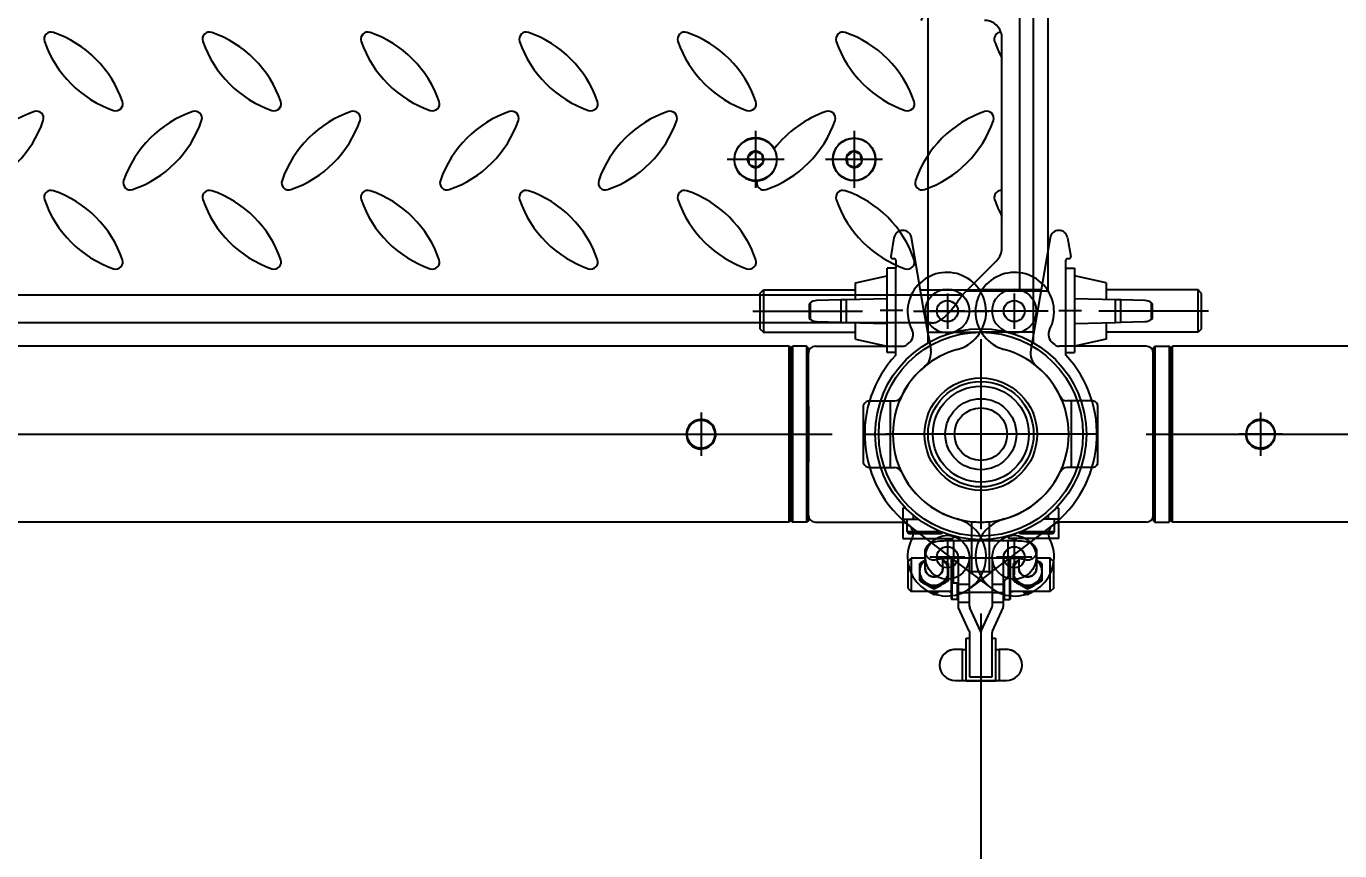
# Model space of a CAD drawing. Header units: millimetres. Extents: x -97344 to -49824, y -57049 to -40247.
# Drawn here: x -64810.9 to -64437.7, y -53478.6 to -53244.2 of the extents above; entities that cross this region are included whole.
import ezdxf

# ---------------------------------------------------------------- set-up
doc = ezdxf.new("R2010")
doc.units = ezdxf.units.MM
doc.header["$LTSCALE"] = 200
doc.header["$PDSIZE"] = -1
doc.linetypes.add('DOT_CENTER', pattern=[14, 12, -1, 0, -1])
doc.layers.add('1', color=7, linetype='Continuous')
doc.layers.add('DIM', color=3, linetype='Continuous')
doc.styles.add('TSSD_Dimension', font='tssdeng.shx', dxfattribs={"width": 0.7, "bigfont": 'hztxt.shx'})
doc.dimstyles.new('TSSD_20_20', dxfattribs={"dimtxt": 60, "dimasz": 20, "dimexe": 20, "dimexo": 50, "dimgap": 20, "dimtad": 1, "dimdec": 0, "dimzin": 0, "dimdsep": 46, "dimtxsty": 'TSSD_Dimension', "dimblk": 'ARCHTICK', "dimcen": 0, "dimdle": 20, "dimclrt": 7, "dimadec": 0, "dimazin": 0, "dimtfac": 1, "dimtdec": 0, "dimtix": 1, "dimtmove": 2, "dimatfit": 3, "dimfxl": 1, "dimtolj": 1, "dimtzin": 0, "dimarcsym": 0})

# ---------------------------------------------------------------- blocks, each defined once
blk = doc.blocks.new('_ArchTick')
at = {"color": 0, "linetype": 'ByBlock', "const_width": 0.5}
blk.add_lwpolyline([(-0.707, -0.707), (0.707, 0.707)], dxfattribs=at)
blk = doc.blocks.new('*D1529')
at = {"layer": 'Defpoints', "color": 0, "transparency": 16777216}
for p in [(-65539.66, -53361.19), (-64539.66, -53361.19), (-64539.66, -53913.98)]:
    blk.add_point(p, dxfattribs=at)
at = {"layer": 'DIM', "color": 0, "lineweight": -2, "transparency": 16777216}
for p, q in [((-65539.66, -53411.19), (-65539.66, -53933.98)), ((-64539.66, -53411.19), (-64539.66, -53933.98)), ((-65559.66, -53913.98), (-64519.66, -53913.98))]:
    blk.add_line(p, q, dxfattribs=at)
at = {"layer": 'DIM', "color": 0, "lineweight": -2, "transparency": 16777216, "xscale": 20, "yscale": 20, "zscale": 20, "rotation": 180}
blk.add_blockref('_ArchTick', (-65539.66, -53913.98), dxfattribs=at)
at = {"layer": 'DIM', "color": 0, "lineweight": -2, "transparency": 16777216, "xscale": 20, "yscale": 20, "zscale": 20}
blk.add_blockref('_ArchTick', (-64539.66, -53913.98), dxfattribs=at)
at = {"layer": 'DIM', "color": 7, "transparency": 16777216, "insert": (-65039.66, -53863.98), "char_height": 60, "attachment_point": 5, "style": 'TSSD_Dimension'}
blk.add_mtext('\\A1;1000', dxfattribs=at)
blk = doc.blocks.new('*D1530')
at = {"layer": 'Defpoints', "color": 0, "transparency": 16777216}
for p in [(-64539.66, -53361.19), (-63539.66, -53361.19), (-63539.66, -53913.98)]:
    blk.add_point(p, dxfattribs=at)
at = {"layer": 'DIM', "color": 0, "lineweight": -2, "transparency": 16777216}
for p, q in [((-64539.66, -53411.19), (-64539.66, -53933.98)), ((-63539.66, -53411.19), (-63539.66, -53933.98)), ((-64559.66, -53913.98), (-63519.66, -53913.98))]:
    blk.add_line(p, q, dxfattribs=at)
at = {"layer": 'DIM', "color": 0, "lineweight": -2, "transparency": 16777216, "xscale": 20, "yscale": 20, "zscale": 20, "rotation": 180}
blk.add_blockref('_ArchTick', (-64539.66, -53913.98), dxfattribs=at)
at = {"layer": 'DIM', "color": 0, "lineweight": -2, "transparency": 16777216, "xscale": 20, "yscale": 20, "zscale": 20}
blk.add_blockref('_ArchTick', (-63539.66, -53913.98), dxfattribs=at)
at = {"layer": 'DIM', "color": 7, "transparency": 16777216, "insert": (-64039.66, -53863.98), "char_height": 60, "attachment_point": 5, "style": 'TSSD_Dimension'}
blk.add_mtext('\\A1;1000', dxfattribs=at)
blk = doc.blocks.new('COUNTERSUNK-HEAD-HEXAGON-SOCKET-BOLTS_DIN-7991_M6x20_A2-70_STAINLESS-STEEL__32', base_point=(499.5, -216.7))
at = {"color": 7, "linetype": 'Continuous'}
for p, q in [((505.18, -208.41), (503.36, -209.84)), ((507.32, -209.28), (505.18, -208.41)), ((503.36, -209.84), (503.68, -212.12)), ((503.68, -212.12), (505.82, -212.99)), ((505.82, -212.99), (507.64, -211.56)), ((507.64, -211.56), (507.32, -209.28))]:
    blk.add_line(p, q, dxfattribs=at)
blk.add_circle((505.5, -210.7), 6, dxfattribs=at)
for start, end in [(98.0545, 158.0545), (38.0545, 98.0545), (158.0545, 218.0545), (218.0545, 278.0545), (278.0545, 338.0545), (338.0545, 38.0545)]:
    blk.add_arc((505.5, -210.7), 2.31, start, end, dxfattribs=at)
blk = doc.blocks.new('PH_23-SCREW-FIX-PLATE_Absen-M2_9__33', base_point=(499.5, -216.7))
blk.add_blockref('COUNTERSUNK-HEAD-HEXAGON-SOCKET-BOLTS_DIN-7991_M6x20_A2-70_STAINLESS-STEEL__32', (499.5, -216.7))
blk = doc.blocks.new('COUNTERSUNK-HEAD-HEXAGON-SOCKET-BOLTS_DIN-7991_M6x20_A2-70_STAINLESS-STEEL__34', base_point=(527.5, -216.7))
at = {"color": 7, "linetype": 'Continuous'}
for p, q in [((533.18, -208.41), (531.36, -209.84)), ((535.32, -209.28), (533.18, -208.41)), ((531.36, -209.84), (531.68, -212.12)), ((531.68, -212.12), (533.82, -212.99)), ((533.82, -212.99), (535.64, -211.56)), ((535.64, -211.56), (535.32, -209.28))]:
    blk.add_line(p, q, dxfattribs=at)
blk.add_circle((533.5, -210.7), 6, dxfattribs=at)
for start, end in [(98.0545, 158.0545), (38.0545, 98.0545), (158.0545, 218.0545), (218.0545, 278.0545), (278.0545, 338.0545), (338.0545, 38.0545)]:
    blk.add_arc((533.5, -210.7), 2.31, start, end, dxfattribs=at)
blk = doc.blocks.new('PH_23-SCREW-FIX-PLATE_Absen-M2_9_4__35', base_point=(527.5, -216.7))
blk.add_blockref('COUNTERSUNK-HEAD-HEXAGON-SOCKET-BOLTS_DIN-7991_M6x20_A2-70_STAINLESS-STEEL__34', (527.5, -216.7))
blk = doc.blocks.new('PH_23-SCREWS__45', base_point=(-410.5, -216.7))
for name, p in [('PH_23-SCREW-FIX-PLATE_Absen-M2_9__33', (499.5, -216.7)), ('PH_23-SCREW-FIX-PLATE_Absen-M2_9_4__35', (527.5, -216.7))]:
    blk.add_blockref(name, p)
blk = doc.blocks.new('23-D0551-A_SIDE-PLATE_STACKING_Absen__46', base_point=(552.5, -248.2))
at = {"color": 7, "linetype": 'Continuous'}
for p, q in [((580.5, -78.2), (565.3, -78.2)), ((588.5, -78.2), (580.5, -78.2)), ((588.5, -78.2), (588.5, -248.2)), ((553.5, -168.2), (553.5, -158.2)), ((580.5, -248.2), (565.3, -248.2)), ((588.5, -248.2), (580.5, -248.2))]:
    blk.add_line(p, q, dxfattribs=at)
at = {"color": 140, "linetype": 'Continuous'}
blk.add_line((580.5, -78.2), (580.5, -248.2), dxfattribs=at)
at = {"color": 7, "linetype": 'Continuous'}
for centre, start, end in [((548.5, -158.2), 0, 36.8699), ((548.5, -168.2), 323.1301, 0)]:
    blk.add_arc(centre, 5, start, end, dxfattribs=at)
blk = doc.blocks.new('23-D0550-A_PLATFORM-1m_STACKING_Absen__48', base_point=(-446.5, -257.2))
at = {"color": 7, "linetype": 'Continuous'}
for p, q in [((575.5, -181.9), (575.5, -176.2)), ((575.5, -219.52), (575.5, -181.9)), ((575.5, -226.9), (575.5, -219.52)), ((575.5, -235.93), (575.5, -226.9)), ((574.04, -239.46), (564.3, -249.2)), ((555.5, -257.2), (-426.5, -257.2))]:
    blk.add_line(p, q, dxfattribs=at)
at = {"color": 140, "linetype": 'Continuous'}
blk.add_line((-435.3, -249.2), (564.3, -249.2), dxfattribs=at)
at = {"color": 7, "linetype": 'Continuous'}
blk.add_circle((533.5, -210.7), 6.1, dxfattribs=at)
for centre, radius, start, end in [((570.5, -176.2), 5, 19.7526, 90), ((570.5, -176.2), 5, 0, 19.7526), ((505.5, -210.7), 6.1, 29.5992, 273.774), ((505.5, -210.7), 6.1, 273.774, 29.5992), ((570.5, -235.93), 5, 315, 0)]:
    blk.add_arc(centre, radius, start, end, dxfattribs=at)
at = {"color": 140, "linetype": 'Continuous'}
for centre, radius, start, end in [((305.31, -176.51), 2, 70.9892, 199.0108), ((295.64, -204.56), 31.67, 19.0108, 70.9892), ((350.31, -176.51), 2, 70.9892, 199.0108), ((340.64, -204.56), 31.67, 19.0108, 70.9892), ((395.31, -176.51), 2, 70.9892, 199.0108), ((385.64, -204.56), 31.67, 19.0108, 70.9892), ((440.31, -176.51), 2, 70.9892, 199.0108), ((430.64, -204.56), 31.67, 19.0108, 70.9892), ((485.31, -176.51), 2, 70.9892, 199.0108), ((475.64, -204.56), 31.67, 19.0108, 70.9892), ((530.31, -176.51), 2, 70.9892, 199.0108), ((520.64, -204.56), 31.67, 19.0108, 70.9892), ((575.31, -176.51), 2, 92.9178, 199.0108), ((333.36, -166.84), 31.67, 199.0108, 250.9892), ((378.36, -166.84), 31.67, 199.0108, 250.9892), ((423.36, -166.84), 31.67, 199.0108, 250.9892), ((468.36, -166.84), 31.67, 199.0108, 250.9892), ((513.36, -166.84), 31.67, 199.0108, 250.9892), ((558.36, -166.84), 31.67, 199.0108, 250.9892), ((603.36, -166.84), 31.67, 199.0108, 208.3976), ((310.86, -227.06), 31.67, 109.0108, 160.9892), ((301.19, -199.01), 2, 340.9892, 109.0108), ((323.69, -194.89), 2, 250.9892, 19.0108), ((355.86, -227.06), 31.67, 109.0108, 160.9892), ((346.19, -199.01), 2, 340.9892, 109.0108), ((368.69, -194.89), 2, 250.9892, 19.0108), ((400.86, -227.06), 31.67, 109.0108, 160.9892), ((391.19, -199.01), 2, 340.9892, 109.0108), ((413.69, -194.89), 2, 250.9892, 19.0108), ((445.86, -227.06), 31.67, 109.0108, 160.9892), ((436.19, -199.01), 2, 340.9892, 109.0108), ((458.69, -194.89), 2, 250.9892, 19.0108), ((490.86, -227.06), 31.67, 109.0108, 160.9892), ((481.19, -199.01), 2, 340.9892, 109.0108), ((503.69, -194.89), 2, 250.9892, 19.0108), ((535.86, -227.06), 31.67, 109.0108, 142.2906), ((526.19, -199.01), 2, 340.9892, 109.0108), ((548.69, -194.89), 2, 250.9892, 19.0108), ((580.86, -227.06), 31.67, 109.0108, 160.9892), ((571.19, -199.01), 2, 340.9892, 109.0108), ((273.14, -189.34), 31.67, 289.0108, 340.9892), ((318.14, -189.34), 31.67, 289.0108, 340.9892), ((363.14, -189.34), 31.67, 289.0108, 340.9892), ((408.14, -189.34), 31.67, 289.0108, 340.9892), ((453.14, -189.34), 31.67, 289.0108, 340.9892), ((498.14, -189.34), 31.67, 289.0108, 340.9892), ((543.14, -189.34), 31.67, 289.0108, 340.9892), ((535.86, -227.06), 31.67, 142.2906, 142.4871), ((305.31, -221.51), 2, 70.9892, 199.0108), ((295.64, -249.56), 31.67, 19.0108, 70.9892), ((327.81, -217.39), 2, 160.9892, 289.0108), ((350.31, -221.51), 2, 70.9892, 199.0108), ((340.64, -249.56), 31.67, 19.0108, 70.9892), ((372.81, -217.39), 2, 160.9892, 289.0108), ((395.31, -221.51), 2, 70.9892, 199.0108), ((385.64, -249.56), 31.67, 19.0108, 70.9892), ((417.81, -217.39), 2, 160.9892, 289.0108), ((440.31, -221.51), 2, 70.9892, 199.0108), ((430.64, -249.56), 31.67, 19.0108, 70.9892), ((462.81, -217.39), 2, 160.9892, 289.0108), ((485.31, -221.51), 2, 70.9892, 199.0108), ((475.64, -249.56), 31.67, 19.0108, 70.9892), ((507.81, -217.39), 2, 162.3737, 289.0108), ((507.81, -217.39), 2, 160.9892, 162.3737), ((535.86, -227.06), 31.67, 160.8805, 160.9892), ((530.31, -221.51), 2, 70.9892, 199.0108), ((520.64, -249.56), 31.67, 19.0108, 70.9892), ((552.81, -217.39), 2, 160.9892, 289.0108), ((575.31, -221.51), 2, 84.48, 199.0108), ((333.36, -211.84), 31.67, 199.0108, 250.9892), ((378.36, -211.84), 31.67, 199.0108, 250.9892), ((423.36, -211.84), 31.67, 199.0108, 250.9892), ((468.36, -211.84), 31.67, 199.0108, 250.9892), ((513.36, -211.84), 31.67, 199.0108, 250.9892), ((558.36, -211.84), 31.67, 199.0108, 250.9892), ((603.36, -211.84), 31.67, 199.0108, 208.3976), ((323.69, -239.89), 2, 250.9892, 19.0108), ((368.69, -239.89), 2, 250.9892, 19.0108), ((413.69, -239.89), 2, 250.9892, 19.0108), ((458.69, -239.89), 2, 250.9892, 19.0108), ((503.69, -239.89), 2, 250.9892, 19.0108), ((548.69, -239.89), 2, 250.9892, 19.0108)]:
    blk.add_arc(centre, radius, start, end, dxfattribs=at)
at = {"color": 7, "linetype": 'Continuous'}
blk.add_spline([(555.5, -257.2), (556.05, -257.16), (556.6, -257.05), (557.15, -256.86), (557.7, -256.59), (558.81, -255.85), (559.9, -254.86), (561, -253.64), (562.1, -252.26), (563.2, -250.76), (564.3, -249.2)], degree=3, dxfattribs=at)
at = {"layer": '1', "color": 1, "linetype": 'DOT_CENTER'}
for p, q in [((505.5, -202.6), (505.5, -218.8)), ((533.5, -202.6), (533.5, -218.8)), ((513.6, -210.7), (497.4, -210.7)), ((541.6, -210.7), (525.4, -210.7))]:
    blk.add_line(p, q, dxfattribs=at)
blk = doc.blocks.new('23-A0300-A_WELDING-ASSEMBLY_PLATFORM-1m_STACKING_Absen__50', base_point=(-459.5, -257.2))
for name, p in [('23-D0551-A_SIDE-PLATE_STACKING_Absen__46', (552.5, -248.2)), ('23-D0550-A_PLATFORM-1m_STACKING_Absen__48', (-446.5, -257.2))]:
    blk.add_blockref(name, p)
blk = doc.blocks.new('23-A0227-B_PLATFORM-1m_STACKING_Absen__51', base_point=(-459.5, -257.2))
for name, p in [('23-A0300-A_WELDING-ASSEMBLY_PLATFORM-1m_STACKING_Absen__50', (-459.5, -257.2)), ('PH_23-SCREWS__45', (-410.5, -216.7))]:
    blk.add_blockref(name, p)
blk = doc.blocks.new('2203')
at = {"color": 7, "linetype": 'Continuous'}
for p, q in [((-55418.75, -57390.58), (-55418.75, -57192.34)), ((-55388.75, -57390.58), (-55388.75, -57192.34)), ((-55425.95, -57437.46), (-55425.95, -57446.16)), ((-55425.18, -57437.46), (-55425.95, -57437.46)), ((-55381.55, -57437.46), (-55382.33, -57437.46)), ((-55381.55, -57446.16), (-55381.55, -57437.46)), ((-55425.95, -57440.66), (-55421.47, -57440.66)), ((-55424.65, -57441.66), (-55425.95, -57441.66)), ((-55424.65, -57444.16), (-55424.65, -57440.66)), ((-55422.95, -57439.39), (-55422.95, -57440.66)), ((-55381.55, -57440.66), (-55386.04, -57440.66)), ((-55384.55, -57440.66), (-55384.55, -57439.39)), ((-55382.85, -57444.16), (-55382.85, -57440.66)), ((-55381.55, -57441.66), (-55382.85, -57441.66)), ((-55424.65, -57444.16), (-55415.03, -57444.16)), ((-55424.15, -57444.66), (-55415.15, -57444.66)), ((-55411.65, -57445.32), (-55411.65, -57446.16)), ((-55395.85, -57445.32), (-55395.85, -57446.16)), ((-55392.47, -57444.16), (-55382.85, -57444.16)), ((-55392.35, -57444.66), (-55383.35, -57444.66)), ((-55425.95, -57446.16), (-55411.65, -57446.16)), ((-55413.75, -57446.16), (-55413.75, -57446.71)), ((-55413.75, -57446.3), (-55413.34, -57446.7)), ((-55412.75, -57446.16), (-55412.75, -57446.67)), ((-55411.55, -57446.66), (-55411.55, -57451.66)), ((-55411.55, -57446.66), (-55395.95, -57446.66)), ((-55406.95, -57446.21), (-55406.95, -57446.66)), ((-55400.55, -57446.21), (-55400.55, -57446.66)), ((-55395.95, -57451.66), (-55395.95, -57446.66)), ((-55381.55, -57446.16), (-55395.85, -57446.16)), ((-55394.75, -57446.16), (-55394.75, -57446.67)), ((-55394.17, -57446.7), (-55393.75, -57446.3)), ((-55393.75, -57446.71), (-55393.75, -57446.16)), ((-55424.5, -57452.71), (-55423.5, -57451.71)), ((-55424.5, -57452.71), (-55424.5, -57460.21)), ((-55423.5, -57451.71), (-55423.5, -57461.21)), ((-55419.55, -57451.71), (-55423.5, -57451.71)), ((-55421.05, -57458.16), (-55421.05, -57453.19)), ((-55419.55, -57454.52), (-55419.55, -57449.8)), ((-55414.55, -57454.52), (-55414.55, -57451.77)), ((-55412.15, -57451.71), (-55413.57, -57451.71)), ((-55413.05, -57453.19), (-55413.05, -57458.16)), ((-55412.75, -57451.68), (-55412.75, -57451.71)), ((-55412.15, -57451.67), (-55412.15, -57463.26)), ((-55411.65, -57451.66), (-55411.65, -57458.71)), ((-55411.55, -57451.66), (-55395.95, -57451.66)), ((-55410.15, -57451.66), (-55410.15, -57465.45)), ((-55406.95, -57465.45), (-55406.95, -57451.66)), ((-55400.55, -57451.66), (-55400.55, -57465.45)), ((-55397.35, -57465.45), (-55397.35, -57451.66)), ((-55395.85, -57456.46), (-55395.85, -57451.66)), ((-55395.55, -57463.46), (-55395.55, -57451.66)), ((-55395.35, -57463.26), (-55395.35, -57451.67)), ((-55393.94, -57451.71), (-55395.35, -57451.71)), ((-55394.75, -57451.68), (-55394.75, -57451.71)), ((-55394.45, -57458.16), (-55394.45, -57453.19)), ((-55392.95, -57451.77), (-55392.95, -57454.52)), ((-55387.95, -57449.8), (-55387.95, -57454.52)), ((-55384, -57451.71), (-55387.95, -57451.71)), ((-55386.45, -57453.19), (-55386.45, -57458.16)), ((-55384, -57461.21), (-55384, -57451.71)), ((-55383, -57452.71), (-55384, -57451.71)), ((-55383, -57460.21), (-55383, -57452.71)), ((-55406.95, -57455.46), (-55400.55, -57455.46)), ((-55424.5, -57460.21), (-55423.5, -57461.21)), ((-55417.05, -57460.07), (-55417.05, -57460.45)), ((-55412.15, -57458.21), (-55411.65, -57458.71)), ((-55411.95, -57458.41), (-55411.95, -57463.46)), ((-55411.65, -57458.71), (-55410.15, -57458.71)), ((-55410.35, -57463.46), (-55410.35, -57458.71)), ((-55406.95, -57459.16), (-55410.15, -57459.16)), ((-55397.35, -57459.16), (-55400.55, -57459.16)), ((-55397.15, -57457.94), (-55397.15, -57463.46)), ((-55390.45, -57460.07), (-55390.45, -57460.45)), ((-55383, -57460.21), (-55384, -57461.21)), ((-55412.15, -57461.21), (-55423.5, -57461.21)), ((-55417.05, -57462.02), (-55417.05, -57461.64)), ((-55412.75, -57461.26), (-55412.81, -57461.21)), ((-55412.75, -57461.21), (-55412.75, -57461.26)), ((-55412.15, -57461.26), (-55412.75, -57461.26)), ((-55412.15, -57463.26), (-55411.95, -57463.46)), ((-55410.35, -57463.46), (-55411.95, -57463.46)), ((-55410.15, -57463.26), (-55410.35, -57463.46)), ((-55410.15, -57461.44), (-55406.95, -57461.44)), ((-55410.15, -57464.25), (-55406.95, -57464.25)), ((-55400.55, -57461.46), (-55406.95, -57461.46)), ((-55400.55, -57461.44), (-55397.35, -57461.44)), ((-55400.55, -57464.25), (-55397.35, -57464.25)), ((-55397.35, -57463.26), (-55397.15, -57463.46)), ((-55397.15, -57463.46), (-55395.55, -57463.46)), ((-55395.35, -57463.26), (-55395.55, -57463.46)), ((-55384, -57461.21), (-55395.35, -57461.21)), ((-55394.75, -57461.26), (-55395.35, -57461.26)), ((-55394.75, -57461.26), (-55394.7, -57461.21)), ((-55394.75, -57461.26), (-55394.75, -57461.21)), ((-55390.45, -57462.02), (-55390.45, -57461.64)), ((-55407.04, -57472.46), (-55410.06, -57465.87)), ((-55406.86, -57465.81), (-55406.86, -57465.87)), ((-55403.84, -57472.4), (-55406.86, -57465.81)), ((-55403.84, -57472.46), (-55406.86, -57465.87)), ((-55403.66, -57472.4), (-55400.64, -57465.81)), ((-55403.66, -57472.46), (-55400.64, -57465.87)), ((-55400.64, -57465.87), (-55400.64, -57465.81)), ((-55400.46, -57472.46), (-55397.44, -57465.87)), ((-55407.95, -57486.52), (-55407.95, -57474.48)), ((-55407.95, -57474.48), (-55406.95, -57474.48)), ((-55406.95, -57472.87), (-55406.95, -57485.43)), ((-55403.84, -57472.46), (-55403.84, -57472.4)), ((-55403.66, -57472.4), (-55403.66, -57472.46)), ((-55400.55, -57485.43), (-55400.55, -57472.87)), ((-55400.55, -57474.48), (-55399.55, -57474.48)), ((-55399.55, -57474.48), (-55399.55, -57486.52)), ((-55408.95, -57477.68), (-55411.04, -57477.68)), ((-55408.95, -57486.5), (-55408.95, -57477.68)), ((-55398.55, -57477.68), (-55398.55, -57486.5)), ((-55396.46, -57477.68), (-55398.55, -57477.68)), ((-55411.04, -57486.5), (-55408.95, -57486.5)), ((-55408.95, -57486.5), (-55407.99, -57486.5)), ((-55407.99, -57486.5), (-55407.95, -57486.5)), ((-55407.95, -57486.52), (-55407.95, -57486.58)), ((-55407.95, -57486.52), (-55399.55, -57486.52)), ((-55407.95, -57486.58), (-55399.55, -57486.58)), ((-55400.55, -57485.52), (-55406.95, -57485.52)), ((-55399.55, -57486.5), (-55399.52, -57486.5)), ((-55399.55, -57486.58), (-55399.55, -57486.52)), ((-55399.52, -57486.5), (-55398.55, -57486.5)), ((-55398.55, -57486.5), (-55396.46, -57486.5))]:
    blk.add_line(p, q, dxfattribs=at)
for radius in [30, 29, 16, 15, 13.66, 10.09, 7.49]:
    blk.add_circle((-55403.75, -57416.46), radius, dxfattribs=at)
for centre, radius, start, end in [((-55424.15, -57444.16), 0.5, 180, 270), ((-55415.15, -57444.16), 0.5, 270, 342.8474), ((-55392.35, -57444.16), 0.5, 197.1521, 270), ((-55383.35, -57444.16), 0.5, 270, 360), ((-55374.44, -57529.29), 89.24, 120.3686, 121.4911), ((-55417.05, -57449.77), 2.51, 296.7762, 300.2735), ((-55456.4, -57523.83), 82.88, 58.4657, 59.6744), ((-55347.84, -57529.29), 89.24, 120.3686, 121.4911), ((-55390.46, -57449.77), 2.51, 239.6907, 243.0587), ((-55390.46, -57449.78), 2.5, 243.0595, 244.4324), ((-55429.8, -57523.83), 82.88, 58.4657, 59.6744), ((-55417.11, -57454.52), 2.45, 180.0001, 180.6793), ((-55417.11, -57454.58), 2.45, 179.3207, 179.9998), ((-55417, -57454.52), 2.45, 359.3207, 359.9998), ((-55417, -57454.58), 2.45, 0.0001, 0.6793), ((-55397.35, -57456.46), 1.5, 270, 360), ((-55390.51, -57454.52), 2.45, 180.0001, 180.6793), ((-55390.51, -57454.58), 2.45, 179.3207, 179.9998), ((-55390.4, -57454.52), 2.45, 359.3207, 359.9998), ((-55390.4, -57454.58), 2.45, 0.0001, 0.6793), ((-55417.05, -57455.4), 4.02, 240.1829, 270.0097), ((-55417.05, -57455.4), 4.02, 269.9902, 299.817), ((-55454.42, -57390.5), 79.31, 298.1077, 299.7587), ((-55375.69, -57527.74), 79.31, 118.1077, 119.7587), ((-55390.45, -57455.4), 4.02, 240.1829, 270.0097), ((-55390.45, -57455.4), 4.02, 269.9902, 299.817), ((-55427.82, -57390.5), 79.31, 298.1077, 299.7587), ((-55349.09, -57527.74), 79.31, 118.1077, 119.7587), ((-55382.19, -57396.53), 74.19, 240.6719, 241.2348), ((-55374.83, -57383.05), 89.55, 241.2542, 241.8656), ((-55469.03, -57546.54), 99.55, 58.5258, 59.0021), ((-55367.17, -57543.08), 95.51, 120.9879, 121.4843), ((-55457.48, -57386.38), 85.76, 298.1209, 298.7592), ((-55451.32, -57397.6), 72.96, 298.7576, 299.3301), ((-55355.59, -57396.53), 74.19, 240.6719, 241.2348), ((-55348.23, -57383.05), 89.55, 241.2542, 241.8656), ((-55442.43, -57546.54), 99.55, 58.5258, 59.0021), ((-55340.57, -57543.08), 95.51, 120.9879, 121.4843), ((-55430.88, -57386.38), 85.76, 298.1209, 298.7592), ((-55424.72, -57397.6), 72.96, 298.7576, 299.3301), ((-55404.75, -57472.82), 0.996, 359.9977, 24.6234), ((-55402.76, -57472.82), 0.996, 155.3767, 180.0022), ((-55411.04, -57482.09), 4.41, 90, 270), ((-55411.04, -57482.08), 4.41, 114.3758, 180), ((-55396.46, -57482.09), 4.41, 270, 90), ((-55396.46, -57482.08), 4.41, 359.9999, 65.6241)]:
    blk.add_arc(centre, radius, start, end, dxfattribs=at)
for centre, major_axis, ratio, start_param, end_param in [((-55405.95, -57465.39), (-1, 0), 0.999601, 0.058707, 0.428871), ((-55401.55, -57465.39), (-1, 0), 0.999601, 2.712907, 2.998171), ((-55411.04, -57481.97), (-4.41, 0), 0.972889, -1.570703, -1.145265), ((-55408.95, -57477.61), (-1, 0), 0.073553, 1.570797, 3.141593), ((-55398.55, -57477.61), (-1, 0), 0.073553, 0, 1.570797), ((-55396.46, -57481.97), (-4.41, 0), 0.972889, -1.996141, -1.570703)]:
    blk.add_ellipse(centre, major_axis=major_axis, ratio=ratio, start_param=start_param, end_param=end_param, dxfattribs=at)
for points, knots in [([(-55419.55, -57449.8), (-55419.55, -57449.34), (-55419.31, -57448.45), (-55418.42, -57447.56), (-55417.43, -57447.15), (-55416.08, -57446.87), (-55414.13, -57446.71), (-55412.47, -57446.66), (-55411.55, -57446.66)], [0, 0, 0, 0, 0.14298, 0.276781, 0.381979, 0.476654, 0.711015, 1, 1, 1, 1]), ([(-55395.95, -57446.66), (-55395.04, -57446.66), (-55393.38, -57446.71), (-55391.42, -57446.87), (-55390.07, -57447.15), (-55389.08, -57447.56), (-55388.2, -57448.45), (-55387.95, -57449.34), (-55387.95, -57449.8)], [0, 0, 0, 0, 0.289044, 0.523414, 0.618114, 0.723319, 0.857054, 1, 1, 1, 1]), ([(-55421.05, -57455.44), (-55421.05, -57455.15), (-55420.99, -57454.55), (-55420.69, -57453.71), (-55420.21, -57452.95), (-55419.79, -57452.53), (-55419.56, -57452.35)], [0, 0, 0, 0, 0.249644, 0.499445, 0.749541, 1, 1, 1, 1]), ([(-55415.92, -57452.01), (-55416.3, -57452.2), (-55417.16, -57452.39), (-55418.42, -57452.01), (-55419.33, -57451.07), (-55419.55, -57450.21), (-55419.55, -57449.8)], [0, 0, 0, 0, 0.250591, 0.501117, 0.750911, 1, 1, 1, 1]), ([(-55415.95, -57451.96), (-55415.95, -57451.96), (-55415.97, -57451.96), (-55415.93, -57451.95), (-55415.88, -57451.94), (-55415.75, -57451.91), (-55415.49, -57451.87), (-55415.08, -57451.82), (-55414.51, -57451.76), (-55413.85, -57451.72), (-55413.12, -57451.69), (-55412.35, -57451.66), (-55411.82, -57451.66), (-55411.55, -57451.66)], [0, 0, 0, 0, 0.003887, 0.005249, 0.020999, 0.050456, 0.090664, 0.196257, 0.327896, 0.479196, 0.644869, 0.820114, 1, 1, 1, 1]), ([(-55414.55, -57452.35), (-55414.32, -57452.53), (-55413.89, -57452.95), (-55413.42, -57453.71), (-55413.12, -57454.55), (-55413.05, -57455.15), (-55413.05, -57455.44)], [0, 0, 0, 0, 0.250459, 0.500555, 0.750356, 1, 1, 1, 1]), ([(-55395.95, -57451.66), (-55395.47, -57451.66), (-55394.54, -57451.68), (-55393.27, -57451.74), (-55392.29, -57451.83), (-55391.75, -57451.91), (-55391.56, -57451.96)], [0, 0, 0, 0, 0.329795, 0.629821, 0.868583, 1, 1, 1, 1]), ([(-55394.45, -57455.44), (-55394.45, -57455.15), (-55394.39, -57454.55), (-55394.09, -57453.71), (-55393.61, -57452.95), (-55393.19, -57452.53), (-55392.96, -57452.35)], [0, 0, 0, 0, 0.249644, 0.499445, 0.749541, 1, 1, 1, 1]), ([(-55387.95, -57449.8), (-55387.95, -57450.12), (-55388.08, -57450.77), (-55388.64, -57451.6), (-55389.47, -57452.15), (-55390.13, -57452.28), (-55390.45, -57452.28)], [0, 0, 0, 0, 0.249227, 0.498898, 0.749215, 1, 1, 1, 1]), ([(-55387.95, -57452.35), (-55387.72, -57452.53), (-55387.29, -57452.95), (-55386.82, -57453.71), (-55386.52, -57454.55), (-55386.45, -57455.15), (-55386.45, -57455.44)], [0, 0, 0, 0, 0.250459, 0.500555, 0.750356, 1, 1, 1, 1]), ([(-55419.05, -57458.89), (-55419.35, -57458.71), (-55419.91, -57458.29), (-55420.56, -57457.45), (-55420.96, -57456.49), (-55421.05, -57455.79), (-55421.05, -57455.44)], [0, 0, 0, 0, 0.250572, 0.500707, 0.750463, 1, 1, 1, 1]), ([(-55419.55, -57454.55), (-55419.55, -57454.87), (-55419.41, -57455.52), (-55418.85, -57456.33), (-55418.03, -57456.88), (-55417.05, -57457.07), (-55416.08, -57456.88), (-55415.25, -57456.33), (-55414.69, -57455.52), (-55414.56, -57454.87), (-55414.55, -57454.55)], [0, 0, 0, 0, 0.124625, 0.249458, 0.374612, 0.499994, 0.625375, 0.750533, 0.875371, 1, 1, 1, 1]), ([(-55414.55, -57454.58), (-55414.55, -57454.9), (-55414.68, -57455.56), (-55415.24, -57456.38), (-55416.07, -57456.93), (-55417.05, -57457.13), (-55418.03, -57456.93), (-55418.87, -57456.38), (-55419.42, -57455.56), (-55419.55, -57454.9), (-55419.55, -57454.58)], [0, 0, 0, 0, 0.124619, 0.249451, 0.374607, 0.499994, 0.62538, 0.750539, 0.875377, 1, 1, 1, 1]), ([(-55413.05, -57455.44), (-55413.05, -57455.79), (-55413.15, -57456.49), (-55413.55, -57457.45), (-55414.19, -57458.29), (-55414.75, -57458.71), (-55415.05, -57458.89)], [0, 0, 0, 0, 0.249537, 0.499293, 0.749428, 1, 1, 1, 1]), ([(-55392.45, -57458.89), (-55392.75, -57458.71), (-55393.31, -57458.29), (-55393.96, -57457.45), (-55394.36, -57456.49), (-55394.45, -57455.79), (-55394.45, -57455.44)], [0, 0, 0, 0, 0.250572, 0.500707, 0.750463, 1, 1, 1, 1]), ([(-55392.95, -57454.55), (-55392.95, -57454.87), (-55392.81, -57455.52), (-55392.25, -57456.33), (-55391.43, -57456.88), (-55390.45, -57457.07), (-55389.48, -57456.88), (-55388.65, -57456.33), (-55388.09, -57455.52), (-55387.96, -57454.87), (-55387.95, -57454.55)], [0, 0, 0, 0, 0.124625, 0.249458, 0.374612, 0.499994, 0.625375, 0.750533, 0.875371, 1, 1, 1, 1]), ([(-55387.95, -57454.58), (-55387.95, -57454.9), (-55388.08, -57455.56), (-55388.64, -57456.38), (-55389.47, -57456.93), (-55390.45, -57457.13), (-55391.43, -57456.93), (-55392.27, -57456.38), (-55392.82, -57455.56), (-55392.95, -57454.9), (-55392.95, -57454.58)], [0, 0, 0, 0, 0.124619, 0.249451, 0.374607, 0.499994, 0.62538, 0.750539, 0.875377, 1, 1, 1, 1]), ([(-55386.45, -57455.44), (-55386.45, -57455.79), (-55386.55, -57456.49), (-55386.95, -57457.45), (-55387.59, -57458.29), (-55388.15, -57458.71), (-55388.45, -57458.89)], [0, 0, 0, 0, 0.249537, 0.499293, 0.749428, 1, 1, 1, 1]), ([(-55419.05, -57458.89), (-55419.22, -57458.79), (-55419.88, -57458.41), (-55420.55, -57458.05), (-55421.05, -57457.78)], [0, 0, 0, 0, 0.25517, 1, 1, 1, 1]), ([(-55421.05, -57458.16), (-55420.89, -57458.26), (-55420.23, -57458.66), (-55419.56, -57459.06), (-55419.05, -57459.35)], [0, 0, 0, 0, 0.247129, 1, 1, 1, 1]), ([(-55417.05, -57460.07), (-55417.22, -57459.97), (-55417.88, -57459.57), (-55418.55, -57459.18), (-55419.05, -57458.89)], [0, 0, 0, 0, 0.247129, 1, 1, 1, 1]), ([(-55419.05, -57459.35), (-55418.88, -57459.44), (-55418.22, -57459.82), (-55417.55, -57460.19), (-55417.05, -57460.45)], [0, 0, 0, 0, 0.25517, 1, 1, 1, 1]), ([(-55415.05, -57458.89), (-55415.22, -57458.98), (-55415.89, -57459.37), (-55416.56, -57459.77), (-55417.05, -57460.07)], [0, 0, 0, 0, 0.251876, 1, 1, 1, 1]), ([(-55415.05, -57459.35), (-55414.88, -57459.25), (-55414.21, -57458.86), (-55413.55, -57458.46), (-55413.05, -57458.16)], [0, 0, 0, 0, 0.251876, 1, 1, 1, 1]), ([(-55392.45, -57458.89), (-55392.62, -57458.79), (-55393.28, -57458.41), (-55393.95, -57458.05), (-55394.45, -57457.78)], [0, 0, 0, 0, 0.25517, 1, 1, 1, 1]), ([(-55394.45, -57458.16), (-55394.29, -57458.26), (-55393.63, -57458.66), (-55392.96, -57459.06), (-55392.45, -57459.35)], [0, 0, 0, 0, 0.247129, 1, 1, 1, 1]), ([(-55390.45, -57460.07), (-55390.62, -57459.97), (-55391.28, -57459.57), (-55391.95, -57459.18), (-55392.45, -57458.89)], [0, 0, 0, 0, 0.247129, 1, 1, 1, 1]), ([(-55392.45, -57459.35), (-55392.28, -57459.44), (-55391.62, -57459.82), (-55390.95, -57460.19), (-55390.45, -57460.45)], [0, 0, 0, 0, 0.25517, 1, 1, 1, 1]), ([(-55388.45, -57458.89), (-55388.62, -57458.98), (-55389.29, -57459.37), (-55389.96, -57459.77), (-55390.45, -57460.07)], [0, 0, 0, 0, 0.251876, 1, 1, 1, 1]), ([(-55388.45, -57459.35), (-55388.28, -57459.25), (-55387.61, -57458.86), (-55386.95, -57458.46), (-55386.45, -57458.16)], [0, 0, 0, 0, 0.251876, 1, 1, 1, 1])]:
    blk.add_open_spline(points, degree=3, knots=knots, dxfattribs=at)
for points in [[(-55390.45, -57452.28), (-55390.82, -57452.28), (-55391.2, -57452.19), (-55391.54, -57452.03)], [(-55410.06, -57465.87), (-55410.12, -57465.74), (-55410.15, -57465.59), (-55410.15, -57465.45)], [(-55406.95, -57465.45), (-55406.95, -57465.59), (-55406.92, -57465.74), (-55406.86, -57465.87)], [(-55400.64, -57465.87), (-55400.58, -57465.74), (-55400.55, -57465.59), (-55400.55, -57465.45)], [(-55397.44, -57465.87), (-55397.38, -57465.74), (-55397.35, -57465.59), (-55397.35, -57465.45)], [(-55407.04, -57472.46), (-55406.98, -57472.59), (-55406.95, -57472.73), (-55406.95, -57472.87)], [(-55403.84, -57472.46), (-55403.78, -57472.59), (-55403.75, -57472.73), (-55403.75, -57472.87)], [(-55403.66, -57472.46), (-55403.72, -57472.59), (-55403.75, -57472.73), (-55403.75, -57472.87)], [(-55400.46, -57472.46), (-55400.52, -57472.59), (-55400.55, -57472.73), (-55400.55, -57472.87)]]:
    blk.add_open_spline(points, degree=3, dxfattribs=at)
blk = doc.blocks.new('DOWEL-PIN_DIN-7_Ø8h8x50_A4_STAINLESS-STEEL__26', base_point=(-38.35, -55.97))
at = {"color": 7, "linetype": 'Continuous'}
blk.add_circle((-34.35, -51.97), 4, dxfattribs=at)
at = {"layer": '1', "color": 1, "linetype": 'DOT_CENTER'}
for p, q in [((-34.35, -45.97), (-34.35, -57.97)), ((-28.35, -51.97), (-40.35, -51.97))]:
    blk.add_line(p, q, dxfattribs=at)
blk = doc.blocks.new('23-D0285-B_SCREW-BASE-BAR_CLAMP_Absen-M2_9_2__27', base_point=(-64.85, -60.47))
at = {"color": 7, "linetype": 'Continuous'}
for p, q in [((-64.85, -59.97), (-64.85, -43.97)), ((-64.35, -43.47), (-64.35, -60.47))]:
    blk.add_line(p, q, dxfattribs=at)
blk = doc.blocks.new('HEX-BOLT_DIN-931_M12x30_A2-70_STAINLESS-STEEL__28', base_point=(-88.05, -61.47))
at = {"color": 7, "linetype": 'Continuous'}
for p, q in [((-88.05, -51.97), (-88.05, -42.47)), ((-82.35, -42.47), (-88.05, -42.47)), ((-80.55, -45.97), (-80.55, -43.6)), ((-80.55, -51.97), (-80.55, -45.97)), ((-88.05, -61.47), (-88.05, -51.97)), ((-80.55, -51.97), (-88.05, -51.97)), ((-80.55, -57.97), (-80.55, -51.97)), ((-80.55, -60.35), (-80.55, -57.97)), ((-82.35, -61.47), (-88.05, -61.47))]:
    blk.add_line(p, q, dxfattribs=at)
blk = doc.blocks.new('HEX-BOLT_DIN-931_M12x30_A2-70_STAINLESS-STEEL_2__32', base_point=(62.35, -61.47))
at = {"color": 7, "linetype": 'Continuous'}
for p, q in [((62.35, -45.97), (62.35, -43.6)), ((64.15, -42.47), (69.85, -42.47)), ((69.85, -42.47), (69.85, -51.97)), ((62.35, -51.97), (62.35, -45.97)), ((62.35, -57.97), (62.35, -51.97)), ((62.35, -51.97), (69.85, -51.97)), ((69.85, -51.97), (69.85, -61.47)), ((62.35, -60.35), (62.35, -57.97)), ((64.15, -61.47), (69.85, -61.47))]:
    blk.add_line(p, q, dxfattribs=at)
blk = doc.blocks.new('23-B0031-A_CLAMP-Ø50-H-30_MAX-500KG_STEEL_Black_2__33', base_point=(46.65, -97.97))
at = {"color": 7, "linetype": 'Continuous'}
for p, q in [((115.36, 3.88), (110.73, -22.97)), ((120.32, 3.88), (121.24, -1.44)), ((119.84, -4.78), (119.84, -2.53)), ((120.34, -2.03), (120.75, -2.03)), ((119.84, -4.78), (122.24, -4.78)), ((119.84, -28.78), (119.84, -4.78)), ((122.24, -4.78), (122.24, -6.97)), ((131.24, -8.97), (122.24, -6.97)), ((122.24, -6.97), (122.24, -13.47)), ((112.8, -10.97), (95.3, -10.97)), ((131.24, -8.97), (131.24, -10.97)), ((131.24, -10.97), (131.24, -13.7)), ((157.4, -10.97), (131.24, -10.97)), ((158.4, -11.97), (157.4, -10.97)), ((157.4, -22.97), (157.4, -10.97)), ((130.1, -13.67), (122.24, -13.47)), ((122.24, -13.47), (122.24, -20.47)), ((133.95, -13.77), (130.1, -13.67)), ((135.4, -13.8), (133.95, -13.77)), ((142.31, -13.98), (135.4, -13.8)), ((158.4, -21.97), (158.4, -11.97)), ((144.45, -19.01), (144.45, -14.94)), ((122.24, -20.47), (130.1, -20.28)), ((122.24, -20.47), (122.24, -26.97)), ((130.1, -20.28), (133.95, -20.18)), ((131.24, -20.25), (131.24, -22.97)), ((133.95, -20.18), (135.4, -20.15)), ((135.4, -20.15), (142.31, -19.97)), ((158.4, -21.97), (157.4, -22.97)), ((110.73, -22.97), (95.5, -22.97)), ((110.73, -22.97), (109.86, -28.02)), ((131.24, -24.97), (122.24, -26.97)), ((131.24, -22.97), (131.24, -24.97)), ((157.4, -22.97), (131.24, -22.97)), ((46.65, -43.97), (46.65, -28.97)), ((48.65, -26.97), (73.38, -26.97)), ((119.84, -28.78), (122.24, -28.78)), ((119.84, -29.53), (119.84, -28.78)), ((122.24, -26.97), (122.24, -28.78)), ((46.65, -43.97), (46.65, -59.97)), ((62.35, -45.97), (62.35, -43.6)), ((64.15, -42.47), (69.85, -42.47)), ((69.85, -42.47), (71.22, -42.47)), ((62.35, -51.97), (62.35, -45.97)), ((62.35, -57.97), (62.35, -51.97)), ((62.35, -60.35), (62.35, -57.97)), ((46.65, -74.97), (46.65, -59.97)), ((64.15, -61.47), (69.85, -61.47)), ((69.85, -61.47), (71.22, -61.47)), ((48.65, -76.97), (73.38, -76.97)), ((98.15, -91.58), (98.15, -76.85)), ((98.15, -91.58), (115.67, -78.21)), ((98.15, -91.58), (92.76, -95.69))]:
    blk.add_line(p, q, dxfattribs=at)
at = {"color": 140, "linetype": 'Continuous'}
for p, q in [((133.95, -20.18), (133.95, -13.77)), ((135.4, -20.15), (135.4, -13.8)), ((144.15, -19.28), (144.15, -14.67))]:
    blk.add_line(p, q, dxfattribs=at)
for centre in [(86.15, -16.97), (86.15, -86.97)]:
    blk.add_circle(centre, 6.25, dxfattribs=at)
at = {"color": 7, "linetype": 'Continuous'}
for centre in [(86.15, -16.97), (86.15, -86.97)]:
    blk.add_circle(centre, 3, dxfattribs=at)
for centre, radius, start, end in [((117.84, 3.46), 2.52, 9.7728, 170.2272), ((120.34, -2.53), 0.5, 90, 180), ((120.75, -1.53), 0.5, 270, 9.7728), ((86, -17.13), 11.16, 285.4905, 207.4262), ((142.24, -16.97), 3, 50.3249, 88.5706), ((142.24, -16.97), 3, 42.6391, 50.3249), ((73.43, -23.65), 3, 308.1181, 27.4262), ((142.24, -16.97), 3, 271.4294, 309.6751), ((142.24, -16.97), 3, 309.6751, 317.3609), ((95.65, -51.97), 33, 128.1181, 129.5177), ((48.65, -28.97), 2, 90, 180), ((95.65, -51.97), 25, 105.4905, 154.7907), ((73.38, -24.97), 2, 270, 309.5177), ((114.79, -28.87), 5, 170.2272, 230.3637), ((95.65, -51.97), 33, 307.3433, 42.8648), ((95.65, -51.97), 25, 275.7392, 50.3637), ((64.15, -44.47), 2, 90, 154.1581), ((71.22, -40.47), 2, 270, 334.7907), ((64.15, -59.47), 2, 205.8419, 270), ((71.22, -63.47), 2, 25.2093, 90), ((95.65, -51.97), 25, 205.2093, 254.5095), ((48.65, -74.97), 2, 180, 270), ((73.38, -78.97), 2, 50.4823, 90), ((95.65, -51.97), 33, 230.4823, 231.8819), ((73.43, -80.3), 3, 332.5738, 51.8819), ((86, -86.82), 11.16, 307.3433, 74.5095), ((95.65, -51.97), 25, 254.5095, 275.7392), ((86, -86.82), 11.16, 152.5738, 307.3433)]:
    blk.add_arc(centre, radius, start, end, dxfattribs=at)
at = {"layer": '1', "color": 1, "linetype": 'DOT_CENTER'}
for p, q in [((86.15, -11.97), (86.15, -21.97)), ((91.15, -16.97), (81.15, -16.97)), ((114.8, -16.97), (93.3, -16.97)), ((117.84, -16.78), (124.24, -16.78)), ((160.4, -16.97), (129.24, -16.97)), ((95.65, -24.97), (95.65, -78.97)), ((122.65, -51.97), (68.65, -51.97)), ((86.15, -81.97), (86.15, -91.97)), ((91.15, -86.97), (81.15, -86.97))]:
    blk.add_line(p, q, dxfattribs=at)
blk = doc.blocks.new('23-B0031-A_CLAMP-Ø50-H-30_MAX-500KG_STEEL_Black__35', base_point=(-176.6, -97.97))
at = {"color": 7, "linetype": 'Continuous'}
for p, q in [((-138.52, 3.88), (-139.44, -1.44)), ((-130, -16.78), (-133.55, 3.88)), ((-138.94, -2.03), (-138.54, -2.03)), ((-138.04, -2.53), (-138.04, -4.78)), ((-149.44, -8.97), (-140.44, -6.97)), ((-138.04, -4.78), (-140.44, -4.78)), ((-140.44, -6.97), (-140.44, -4.78)), ((-140.44, -13.47), (-140.44, -6.97)), ((-138.04, -28.78), (-138.04, -4.78)), ((-176.6, -11.97), (-175.6, -10.97)), ((-175.6, -10.97), (-175.6, -16.97)), ((-175.6, -10.97), (-149.44, -10.97)), ((-149.44, -10.97), (-149.44, -8.97)), ((-149.44, -13.7), (-149.44, -10.97)), ((-130.99, -10.97), (-113.5, -10.97)), ((-176.6, -11.97), (-176.6, -21.97)), ((-153.6, -13.8), (-160.51, -13.98)), ((-152.14, -13.77), (-153.6, -13.8)), ((-140.44, -13.47), (-152.14, -13.77)), ((-140.44, -20.47), (-140.44, -13.47)), ((-175.6, -16.97), (-175.6, -22.97)), ((-162.64, -14.94), (-162.64, -19.01)), ((-128.75, -24.03), (-130, -16.78)), ((-176.6, -21.97), (-175.6, -22.97)), ((-160.51, -19.97), (-153.6, -20.15)), ((-153.6, -20.15), (-152.14, -20.18)), ((-152.14, -20.18), (-140.44, -20.47)), ((-149.44, -22.97), (-149.44, -20.25)), ((-140.44, -26.97), (-140.44, -20.47)), ((-175.6, -22.97), (-149.44, -22.97)), ((-149.44, -24.97), (-149.44, -22.97)), ((-149.44, -24.97), (-140.44, -26.97)), ((-128.93, -22.97), (-113.7, -22.97)), ((-128.75, -24.03), (-128.06, -28.02)), ((-140.44, -28.78), (-140.44, -26.97)), ((-138.04, -28.78), (-140.44, -28.78)), ((-138.04, -29.53), (-138.04, -28.78)), ((-66.85, -26.97), (-91.58, -26.97)), ((-64.85, -43.97), (-64.85, -28.97)), ((-88.05, -42.47), (-89.42, -42.47)), ((-82.35, -42.47), (-88.05, -42.47)), ((-80.55, -45.97), (-80.55, -43.6)), ((-64.85, -59.97), (-64.85, -43.97)), ((-80.55, -51.97), (-80.55, -45.97)), ((-80.55, -57.97), (-80.55, -51.97)), ((-80.55, -60.35), (-80.55, -57.97)), ((-88.05, -61.47), (-89.42, -61.47)), ((-82.35, -61.47), (-88.05, -61.47)), ((-64.85, -74.97), (-64.85, -59.97)), ((-116.35, -91.58), (-133.87, -78.21)), ((-116.35, -91.58), (-116.35, -76.85)), ((-66.85, -76.97), (-91.58, -76.97)), ((-116.35, -91.58), (-110.96, -95.69))]:
    blk.add_line(p, q, dxfattribs=at)
at = {"color": 140, "linetype": 'Continuous'}
for p, q in [((-162.35, -14.67), (-162.35, -19.28)), ((-153.6, -13.8), (-153.6, -20.15)), ((-152.14, -13.77), (-152.14, -20.18))]:
    blk.add_line(p, q, dxfattribs=at)
for centre in [(-104.35, -16.97), (-104.35, -86.97)]:
    blk.add_circle(centre, 6.25, dxfattribs=at)
at = {"color": 7, "linetype": 'Continuous'}
for centre in [(-104.35, -16.97), (-104.35, -86.97)]:
    blk.add_circle(centre, 3, dxfattribs=at)
for centre, radius, start, end in [((-136.04, 3.46), 2.52, 9.7728, 170.2272), ((-138.94, -1.53), 0.5, 170.2272, 270), ((-138.54, -2.53), 0.5, 360, 90), ((-104.19, -17.13), 11.16, 332.5738, 254.5095), ((-160.44, -16.97), 3, 129.6751, 137.3609), ((-160.44, -16.97), 3, 91.4294, 129.6751), ((-160.44, -16.97), 3, 222.6391, 230.3249), ((-160.44, -16.97), 3, 230.3249, 268.5706), ((-91.63, -23.65), 3, 152.5738, 231.8819), ((-113.85, -51.97), 33, 50.4823, 51.8819), ((-113.85, -51.97), 33, 137.1352, 232.6567), ((-132.99, -28.87), 5, 309.6363, 9.7728), ((-113.85, -51.97), 25, 25.2093, 74.5095), ((-91.58, -24.97), 2, 230.4823, 270), ((-66.85, -28.97), 2, 360, 90), ((-113.85, -51.97), 25, 129.6363, 264.2608), ((-89.42, -40.47), 2, 205.2093, 270), ((-82.35, -44.47), 2, 25.8419, 90), ((-113.85, -51.97), 25, 285.4905, 334.7907), ((-89.42, -63.47), 2, 90, 154.7907), ((-82.35, -59.47), 2, 270, 334.1581), ((-113.85, -51.97), 25, 264.2608, 285.4905), ((-104.19, -86.82), 11.16, 105.4905, 232.6567), ((-91.63, -80.3), 3, 128.1181, 207.4262), ((-113.85, -51.97), 33, 308.1181, 309.5177), ((-91.58, -78.97), 2, 90, 129.5177), ((-66.85, -74.97), 2, 270, 360), ((-104.19, -86.82), 11.16, 232.6567, 27.4262)]:
    blk.add_arc(centre, radius, start, end, dxfattribs=at)
at = {"layer": '1', "color": 1, "linetype": 'DOT_CENTER'}
for p, q in [((-104.35, -11.97), (-104.35, -21.97)), ((-178.6, -16.97), (-147.44, -16.97)), ((-136.04, -16.78), (-142.44, -16.78)), ((-132.99, -16.97), (-111.5, -16.97)), ((-99.35, -16.97), (-109.35, -16.97)), ((-113.85, -24.97), (-113.85, -78.97)), ((-86.85, -51.97), (-140.85, -51.97)), ((-104.35, -81.97), (-104.35, -91.97)), ((-99.35, -86.97), (-109.35, -86.97))]:
    blk.add_line(p, q, dxfattribs=at)
blk = doc.blocks.new('A$C71905C2D')
at = {"color": 7, "linetype": 'Continuous'}
for p, q in [((49, 24.5), (49.5, 25)), ((49, 24.5), (49, 23)), ((49, 8), (49, 23)), ((49.5, 25), (49.5, 8.5)), ((49.5, 25), (53.5, 25)), ((54, 24.5), (53.5, 25)), ((53.5, 25), (53.5, -25)), ((54, 24.5), (54.5, 25)), ((54, 20.95), (54, 24.5)), ((54, 20.95), (54, 24.5)), ((54.5, -25), (54.5, 25)), ((945.5, 25), (54.5, 25)), ((945.5, -25), (945.5, 25)), ((946, 24.5), (945.5, 25)), ((946, 24.5), (946.5, 25)), ((946, 20.95), (946, 24.5)), ((946, 20.95), (946, 24.5)), ((950.5, 25), (946.5, 25)), ((946.5, 25), (946.5, -25)), ((951, 24.5), (950.5, 25)), ((950.5, 25), (950.5, 8.5)), ((951, 24.5), (951, 23)), ((951, 8), (951, 23)), ((54, -20.95), (54, 20.95)), ((54, -20.95), (54, 20.95)), ((946, -20.95), (946, 20.95)), ((946, -20.95), (946, 20.95)), ((49, -8), (49, 8)), ((49.5, 8.5), (49.5, -8.5)), ((950.5, 8.5), (950.5, -8.5)), ((951, -8), (951, 8)), ((49, -23), (49, -8)), ((49.5, -8.5), (49.5, -25)), ((950.5, -8.5), (950.5, -25)), ((951, -23), (951, -8)), ((54, -24.5), (54, -20.95)), ((54, -24.5), (54, -20.95)), ((946, -24.5), (946, -20.95)), ((946, -24.5), (946, -20.95)), ((49, -23), (49, -24.5)), ((49, -24.5), (49.5, -25)), ((49.5, -25), (53.5, -25)), ((54, -24.5), (53.5, -25)), ((54, -24.5), (54.5, -25)), ((945.5, -25), (54.5, -25)), ((946, -24.5), (945.5, -25)), ((946, -24.5), (946.5, -25)), ((950.5, -25), (946.5, -25)), ((951, -24.5), (950.5, -25)), ((951, -23), (951, -24.5))]:
    blk.add_line(p, q, dxfattribs=at)
for centre in [(79.5, 0), (79.5, 0), (920.5, 0), (920.5, 0)]:
    blk.add_circle(centre, 4, dxfattribs=at)
for centre, start, end in [((79.5, 0), 0, 138.9375), ((920.5, 0), 41.0625, 180), ((79.5, 0), 138.9375, 180), ((79.5, 0), 138.9375, 180), ((79.5, 0), 180, 304.6943), ((920.5, 0), 180, 235.3057), ((920.5, 0), 180, 235.3057), ((920.5, 0), 235.3057, 0), ((920.5, 0), 0, 41.0625), ((920.5, 0), 0, 41.0625), ((79.5, 0), 304.6943, 0), ((79.5, 0), 304.6943, 0)]:
    blk.add_arc(centre, 4.2, start, end, dxfattribs=at)
at = {"layer": '1', "color": 1, "linetype": 'DOT_CENTER'}
for p, q in [((79.5, 6.2), (79.5, -6.2)), ((920.5, 6.2), (920.5, -6.2)), ((47, 0), (957.75, 0)), ((914.3, 0), (926.7, 0)), ((85.7, 0), (73.3, 0))]:
    blk.add_line(p, q, dxfattribs=at)
for name, p in [('23-B0031-A_CLAMP-Ø50-H-30_MAX-500KG_STEEL_Black__35', (-62.75, -46)), ('23-B0031-A_CLAMP-Ø50-H-30_MAX-500KG_STEEL_Black_2__33', (951, -46)), ('HEX-BOLT_DIN-931_M12x30_A2-70_STAINLESS-STEEL__28', (25.8, -9.5)), ('23-D0285-B_SCREW-BASE-BAR_CLAMP_Absen-M2_9_2__27', (49, -8.5)), ('HEX-BOLT_DIN-931_M12x30_A2-70_STAINLESS-STEEL_2__32', (966.7, -9.5)), ('DOWEL-PIN_DIN-7_Ø8h8x50_A4_STAINLESS-STEEL__26', (75.5, -4))]:
    blk.add_blockref(name, p)
at = {"xscale": -1, "rotation": 1.1372423e-08}
for name, p in [('23-D0285-B_SCREW-BASE-BAR_CLAMP_Absen-M2_9_2__27', (951, -8.5)), ('DOWEL-PIN_DIN-7_Ø8h8x50_A4_STAINLESS-STEEL__26', (924.5, -4))]:
    blk.add_blockref(name, p, dxfattribs=at)

msp = doc.modelspace()

# ---------------------------------------------------------------- block references
for name, p in [('23-A0227-B_PLATFORM-1m_STACKING_Absen__51', (-65568.66, -53328.55)), ('A$C71905C2D', (-65539.67, -53360.19)), ('A$C71905C2D', (-64539.67, -53360.19))]:
    msp.add_blockref(name, p)
at = {"layer": 'DIM', "color": 3}
msp.add_blockref('2203', (-9135.91, 4056.27), dxfattribs=at)

# ---------------------------------------------------------------- dimensions: what is measured, and where the dimension line sits
at = {"layer": 'DIM'}
for base, p1, p2, picture, middle in [((-64539.66, -53913.98), (-65539.66, -53361.19), (-64539.66, -53361.19), '*D1529', (-65039.66, -53863.98)), ((-63539.66, -53913.98), (-64539.66, -53361.19), (-63539.66, -53361.19), '*D1530', (-64039.66, -53863.98))]:
    dim = msp.add_linear_dim(base=base, p1=p1, p2=p2, dimstyle='TSSD_20_20', dxfattribs=at)
    dim.commit()
    dim.dimension.update_dxf_attribs({"geometry": picture, "text_midpoint": middle})

doc.saveas('drawing.dxf')
